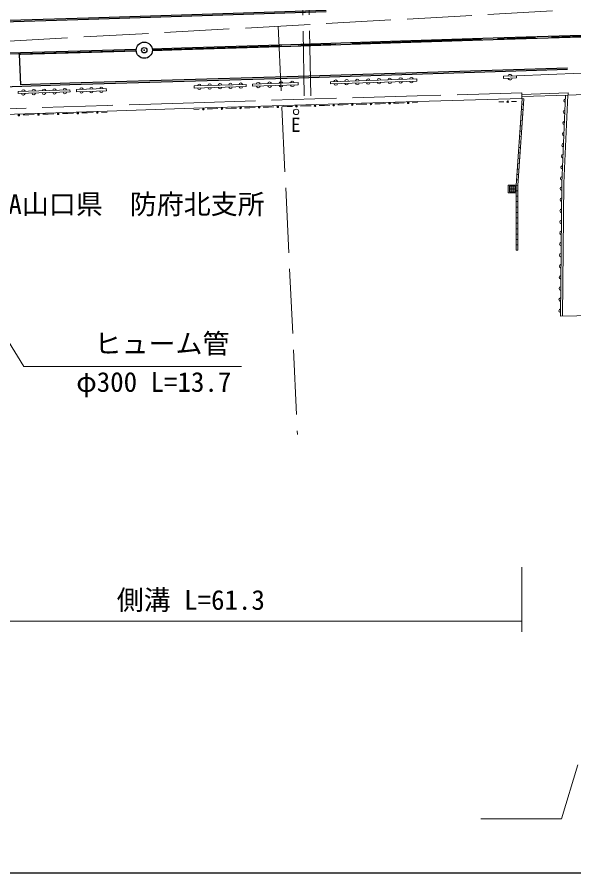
# Model space of a CAD drawing. Units: millimetres at full size, sheet at 1:1000; details may follow other scales. Extents: x 40000 to 680000, y 20000 to 380000.
# Drawn here: x 168762 to 220343, y 205000 to 284249 of the extents above; entities that cross this region are included whole.
import ezdxf
from ezdxf.enums import TextEntityAlignment as Align

# ---------------------------------------------------------------- set-up
doc = ezdxf.new("R2010")
doc.units = ezdxf.units.MM
doc.header["$LTSCALE"] = 1000
doc.header["$PDMODE"] = 32
doc.header["$PDSIZE"] = 500
doc.linetypes.add('CHAIN', pattern=[18.5, 12, -1.5, 3.5, -1.5])
doc.linetypes.add('DASHED', pattern=[7.5, 6, -1.5])
for name, color, linetype, lineweight in [('M-BGD', 7, 'Continuous', 13), ('M-BGD-EXST', 7, 'Continuous', 13), ('M-BMK', 2, 'CHAIN', 13), ('M-BMK-SRVR', 3, 'Continuous', 25), ('M-STR-HTXT', 7, 'Continuous', 13), ('M-STR-STRC', 7, 'Continuous', 25), ('M-TTL-BAND', 7, 'Continuous', 25)]:
    doc.layers.add(name, color=color, linetype=linetype, lineweight=lineweight)
doc.layers.add('M-BMK-HTXT', color=7, linetype='Continuous')
doc.layers.add('M-OTRS', color=6, linetype='Continuous')
doc.styles.add('ＭＳ ゴシック', font='')
doc.styles.get('ＭＳ ゴシック').set_extended_font_data('MS Gothic')

msp = doc.modelspace()

# ---------------------------------------------------------------- linework, layer by layer
at = {"layer": 'M-BGD', "linetype": 'DASHED'}
for p, q in [((195366, 276946), (195171, 287589)), ((195965, 276966), (195771, 287600)), ((192936, 283409), (194737, 245602)), ((219809, 277222), (219815, 277022))]:
    msp.add_line(p, q, dxfattribs=at)
at = {"layer": 'M-BGD'}
for p, q in [((219781, 277021), (314469, 280778)), ((190569, 278042), (194792, 278181)), ((194798, 277981), (194792, 278181)), ((197783, 278266), (205786, 278533)), ((197789, 278066), (197783, 278266)), ((200791, 278166), (199790, 278133)), ((201791, 278200), (200791, 278166)), ((202792, 278233), (201791, 278200)), ((203792, 278267), (202792, 278233)), ((204792, 278300), (203792, 278267)), ((205793, 278333), (204792, 278300)), ((205793, 278333), (205786, 278533)), ((213818, 278766), (215017, 278811)), ((213825, 278566), (213818, 278766)), ((213825, 278566), (215025, 278611)), ((215017, 278811), (215025, 278611)), ((168857, 277361), (173660, 277515)), ((173660, 277515), (173666, 277315)), ((174258, 277544), (177027, 277624)), ((174264, 277344), (174258, 277544)), ((176110, 277397), (175187, 277371)), ((177033, 277424), (176110, 277397)), ((177033, 277424), (177027, 277624)), ((185154, 277881), (189970, 278018)), ((185160, 277681), (185154, 277881)), ((186123, 277708), (185160, 277681)), ((187086, 277736), (186123, 277708)), ((188050, 277763), (187086, 277736)), ((189013, 277791), (188050, 277763)), ((189976, 277818), (189013, 277791)), ((189976, 277818), (189970, 278018)), ((190576, 277842), (190569, 278042)), ((191631, 277877), (190576, 277842)), ((192687, 277911), (191631, 277877)), ((193743, 277946), (192687, 277911)), ((194798, 277981), (193743, 277946)), ((198790, 278099), (197789, 278066)), ((199790, 278133), (198790, 278099)), ((168863, 277161), (168857, 277361)), ((168863, 277161), (173666, 277315)), ((175187, 277371), (174264, 277344)), ((215528, 276712), (215513, 277232)), ((215520, 277092), (219809, 277222)), ((215526, 276892), (219815, 277022)), ((215543, 276697), (215692, 276687)), ((188600, 275809), (188107, 275794)), ((188600, 275809), (189093, 275824)), ((190326, 275862), (189833, 275847)), ((190326, 275862), (190819, 275877)), ((192051, 275915), (191558, 275900)), ((192051, 275915), (192544, 275930)), ((193777, 275968), (193284, 275953)), ((193777, 275968), (194270, 275983)), ((195502, 276021), (195009, 276006)), ((195502, 276021), (195995, 276036)), ((197228, 276074), (196735, 276059)), ((197228, 276074), (197721, 276089)), ((198954, 276127), (198461, 276112)), ((198954, 276127), (199447, 276142)), ((200679, 276180), (200186, 276165)), ((200679, 276180), (201172, 276195)), ((202405, 276233), (201912, 276218)), ((202405, 276233), (202898, 276248)), ((204130, 276286), (203637, 276271)), ((204130, 276286), (204623, 276301)), ((205856, 276339), (205363, 276324)), ((213378, 276404), (213853, 276411)), ((215040, 276428), (214565, 276421)), ((215509, 276196), (215659, 276186)), ((169834, 275205), (169314, 275187)), ((169834, 275205), (170354, 275222)), ((171654, 275266), (171134, 275248)), ((171654, 275266), (172174, 275283)), ((173474, 275326), (172954, 275309)), ((173474, 275326), (173994, 275344)), ((175294, 275387), (174774, 275370)), ((175294, 275387), (175814, 275405)), ((177113, 275448), (176593, 275431)), ((185149, 275703), (185642, 275718)), ((186875, 275756), (186382, 275741)), ((186875, 275756), (187368, 275771)), ((215441, 275193), (215591, 275183)), ((215475, 275695), (215625, 275684)), ((215407, 274692), (215557, 274682)), ((215340, 273689), (215489, 273679)), ((215374, 274190), (215523, 274180)), ((215272, 272686), (215422, 272676)), ((215306, 273187), (215456, 273177)), ((215238, 272184), (215388, 272174)), ((215171, 271181), (215320, 271171)), ((215205, 271683), (215354, 271673)), ((215137, 270680), (215287, 270670)), ((215069, 269677), (215219, 269667)), ((215103, 270179), (215253, 270168)), ((214263, 268695), (214988, 268696)), ((214265, 267971), (214263, 268695)), ((214988, 268696), (214989, 267972)), ((215002, 268674), (215151, 268664)), ((215035, 269176), (215185, 269166)), ((214989, 267972), (214265, 267971)), ((214364, 268595), (214888, 268596)), ((214364, 268071), (214364, 268595)), ((214364, 268420), (214888, 268421)), ((214364, 268246), (214889, 268246)), ((214889, 268072), (214364, 268071)), ((214539, 268071), (214538, 268596)), ((214714, 268071), (214713, 268596)), ((214888, 268596), (214889, 268072)), ((215002, 268163), (215152, 268163)), ((215002, 267662), (215152, 267662)), ((215003, 267162), (215153, 267162)), ((215003, 266661), (215153, 266661)), ((215004, 266160), (215154, 266160)), ((215004, 265659), (215154, 265659)), ((215005, 265158), (215155, 265158)), ((215005, 264658), (215155, 264658)), ((215006, 264157), (215156, 264157)), ((215006, 263656), (215156, 263656)), ((215007, 263155), (215157, 263155)), ((215007, 262654), (215157, 262654)), ((219097, 256557), (224297, 256664)), ((219209, 210012), (220709, 215012)), ((219209, 210012), (211709, 210012))]:
    msp.add_line(p, q, dxfattribs=at)
at = {"layer": 'M-BGD', "linetype": 'DASHED'}
for points in [[(218363, 284822), (146892, 280851), (122389, 280582), (100847, 281558), (75599, 283614)], [(215017, 278811), (281038, 281444), (346434, 283999), (367851, 284381), (369872, 283496)], [(215513, 277232), (205837, 276958), (185130, 276323), (177093, 276068), (156827, 275390)]]:
    msp.add_lwpolyline(points, dxfattribs=at)
at = {"layer": 'M-BGD'}
for points in [[(215528, 276712), (205852, 276439), (185146, 275803), (177110, 275548), (157051, 274877)], [(215007, 262654), (215001, 268669), (215543, 276697)], [(215157, 262654), (215151, 268664), (215692, 276687)], [(219097, 256557), (219226, 268881), (219580, 277015)], [(219297, 256561), (219426, 268876), (219781, 277021)]]:
    msp.add_lwpolyline(points, dxfattribs=at)
for centre, radius in [((186012, 275729), 75), ((187738, 275782), 75), ((187738, 275782), 49.5), ((187738, 275782), 24.5), ((189463, 275835), 75), ((189463, 275835), 49.5), ((189463, 275835), 24.5), ((191189, 275888), 75), ((191189, 275888), 49.5), ((191189, 275888), 24.5), ((192914, 275941), 75), ((192914, 275941), 49.5), ((192914, 275941), 24.5), ((194640, 275994), 75), ((194640, 275994), 49.5), ((194640, 275994), 24.5), ((196365, 276047), 75), ((196365, 276047), 49.5), ((196365, 276047), 24.5), ((198091, 276100), 75), ((198091, 276100), 49.5), ((198091, 276100), 24.5), ((199816, 276153), 75), ((199816, 276153), 49.5), ((199816, 276153), 24.5), ((201542, 276206), 75), ((201542, 276206), 49.5), ((201542, 276206), 24.5), ((203267, 276259), 75), ((203267, 276259), 49.5), ((203267, 276259), 24.5), ((204993, 276312), 75), ((204993, 276312), 49.5), ((204993, 276312), 24.5), ((214209, 276416), 75), ((214209, 276416), 49.5), ((214209, 276416), 24.5), ((168924, 275174), 75), ((168924, 275174), 49.5), ((168924, 275174), 24.5), ((170744, 275235), 75), ((170744, 275235), 49.5), ((170744, 275235), 24.5), ((172564, 275296), 75), ((172564, 275296), 49.5), ((172564, 275296), 24.5), ((174384, 275357), 75), ((174384, 275357), 49.5), ((174384, 275357), 24.5), ((176203, 275418), 75), ((176203, 275418), 49.5), ((176203, 275418), 24.5), ((186012, 275729), 49.5), ((186012, 275729), 24.5)]:
    msp.add_circle(centre, radius, dxfattribs=at)
for centre, radius, start, end in [((191098, 278031), 178, 11.01589, 172.74298), ((192153, 278066), 178, 11.01515, 172.74378), ((193209, 278100), 178, 11.01687, 172.74369), ((194265, 278135), 178, 11.01515, 172.74378), ((198283, 278265), 168, 7.9991, 175.83097), ((199284, 278298), 168, 7.99904, 175.83275), ((200284, 278332), 168, 7.99904, 175.83275), ((201285, 278365), 168, 7.99832, 175.83182), ((201290, 278201), 168, 187.9991, 355.83097), ((202285, 278398), 168, 7.9991, 175.83097), ((202291, 278234), 168, 187.99826, 355.83359), ((203286, 278432), 168, 7.9991, 175.83097), ((203291, 278268), 168, 187.99904, 355.83275), ((204286, 278465), 168, 7.99904, 175.83275), ((204292, 278301), 168, 187.9991, 355.83097), ((205287, 278499), 168, 7.99904, 175.83275), ((205292, 278334), 168, 187.9991, 355.83097), ((214420, 278730), 208, 18.40268, 165.83505), ((214423, 278647), 208, 198.40337, 345.83429), ((169337, 277366), 160, 5.59448, 178.0649), ((170298, 277397), 160, 5.59366, 178.06579), ((171259, 277427), 160, 5.59178, 178.06588), ((172219, 277458), 160, 5.59267, 178.06492), ((173180, 277489), 160, 5.5926, 178.06499), ((174720, 277553), 154, 3.12205, 180.20164), ((175643, 277580), 154, 3.12298, 180.20064), ((175648, 277388), 154, 183.12205, 0.20164), ((176566, 277607), 154, 3.12204, 180.19979), ((176571, 277415), 154, 183.121, 0.20077), ((185636, 277883), 161, 5.54432, 177.71823), ((185641, 277705), 161, 185.54438, 357.71816), ((186599, 277911), 161, 5.54432, 177.71823), ((186604, 277733), 161, 185.54432, 357.71823), ((187563, 277938), 161, 5.54521, 177.71727), ((187568, 277760), 161, 185.54432, 357.71823), ((188526, 277966), 161, 5.54432, 177.71823), ((188531, 277788), 161, 185.54432, 357.71823), ((189489, 277993), 161, 5.54432, 177.71823), ((189494, 277815), 161, 185.54629, 357.71626), ((191102, 277888), 178, 191.01589, 352.74298), ((192158, 277922), 178, 191.01694, 352.74362), ((193214, 277957), 178, 191.01589, 352.74298), ((194270, 277992), 178, 191.01694, 352.74362), ((198289, 278100), 168, 187.99904, 355.83275), ((199289, 278134), 168, 187.9991, 355.83097), ((200290, 278167), 168, 187.9991, 355.83097), ((169343, 277187), 160, 185.59366, 358.06579), ((170304, 277218), 160, 185.59366, 358.06579), ((171264, 277249), 160, 185.59448, 358.0649), ((172225, 277279), 160, 185.5926, 358.06499), ((173186, 277310), 160, 185.59178, 358.06588), ((174726, 277361), 154, 183.12298, 0.20064), ((219581, 276500), 173, 95.11933, 259.89863), ((219536, 275473), 173, 95.12016, 259.89772), ((219491, 274446), 173, 95.12198, 259.89758), ((219447, 273418), 173, 95.12114, 259.89848), ((219402, 272391), 173, 95.12114, 259.89848), ((219357, 271364), 173, 95.12114, 259.89848), ((219313, 270337), 173, 95.12114, 259.89848), ((219268, 269309), 173, 95.12114, 259.89848), ((219244, 268367), 173, 97.0073, 261.7866), ((219233, 267338), 173, 97.00814, 261.7857), ((219222, 266310), 173, 97.00995, 261.78555), ((219211, 265282), 173, 97.00912, 261.78646), ((219201, 264254), 173, 97.00912, 261.78646), ((219190, 263226), 173, 97.00912, 261.78646), ((219179, 262197), 173, 97.00912, 261.78646), ((219168, 261169), 173, 97.00912, 261.78646), ((219157, 260141), 173, 97.00912, 261.78646), ((219146, 259113), 173, 97.00912, 261.78646), ((219136, 258085), 173, 97.00912, 261.78646), ((219125, 257056), 173, 97.00912, 261.78646)]:
    msp.add_arc(centre, radius, start, end, dxfattribs=at)
at = {"layer": 'M-BGD-EXST'}
msp.add_circle((194610, 275475), 250, dxfattribs=at)
at = {"layer": 'M-BMK'}
for p, q in [((181293, 281208), (279422, 284375)), ((179794, 281161), (119612, 279386))]:
    msp.add_line(p, q, dxfattribs=at)
at = {"layer": 'M-BMK-SRVR'}
msp.add_circle((180543, 281184), 750, dxfattribs=at)
at = {"layer": 'M-OTRS'}
msp.add_point((180543, 281184), dxfattribs=at)
msp.add_point((180543, 281184), dxfattribs=at)
msp.add_point((180543, 281184), dxfattribs=at)
msp.add_point((180543, 281184), dxfattribs=at)
at = {"layer": 'M-STR-HTXT'}
for p, q in [((215528, 233311), (215528, 227311)), ((154179, 228311), (215528, 228311))]:
    msp.add_line(p, q, dxfattribs=at)
msp.add_lwpolyline([(154572, 275988), (169391, 251894), (189552, 251894)], dxfattribs=at)
at = {"layer": 'M-STR-STRC'}
for p, q in [((181281, 281320), (183999, 281401)), ((169098, 277971), (168997, 280820)), ((169000, 280745), (168999, 280745)), ((174608, 281121), (179799, 281276)), ((174612, 280971), (179796, 281126)), ((181293, 281170), (184004, 281251))]:
    msp.add_line(p, q, dxfattribs=at)
for points in [[(156503, 283612), (175369, 284197), (197400, 284904)], [(156507, 283462), (175374, 284047), (197404, 284754)], [(183999, 281401), (194111, 281720), (204280, 282043), (212872, 282337), (227136, 282767)], [(184004, 281251), (194116, 281570), (204285, 281893), (212877, 282187), (227140, 282617)], [(163618, 280805), (169077, 280967), (174608, 281121)], [(168997, 280815), (169082, 280817), (174612, 280971)], [(219757, 279384), (194820, 278610), (173639, 277975), (156672, 277400)], [(219753, 279534), (194815, 278760), (173634, 278125), (169098, 277971)]]:
    msp.add_lwpolyline(points, dxfattribs=at)
at = {"layer": 'M-TTL-BAND'}
msp.add_line((40000, 205000), (579000, 205000), dxfattribs=at)

# ---------------------------------------------------------------- texts
at = {"layer": 'M-BGD-EXST', "style": 'ＭＳ ゴシック'}
msp.add_text('E', height=1320, rotation=359.68, dxfattribs=at).set_placement((194569, 273227), align=Align.BOTTOM_CENTER)
at = {"layer": 'M-BMK-HTXT', "style": 'ＭＳ ゴシック'}
msp.add_text('JA山口県\u3000防府北支所', height=1833, dxfattribs=at).set_placement((179203, 265461), align=Align.BOTTOM_CENTER)
at = {"layer": 'M-STR-HTXT', "style": 'ＭＳ ゴシック'}
for s, p in [('ヒューム管', (175935, 252551)), ('φ300 L=13.7', (174244, 248997))]:
    msp.add_text(s, height=1833, dxfattribs=at).set_placement(p, align=Align.BOTTOM_LEFT)
msp.add_text('側溝 L=61.3', height=1833, dxfattribs=at).set_placement((184853, 228811), align=Align.BOTTOM_CENTER)

doc.saveas('drawing.dxf')
